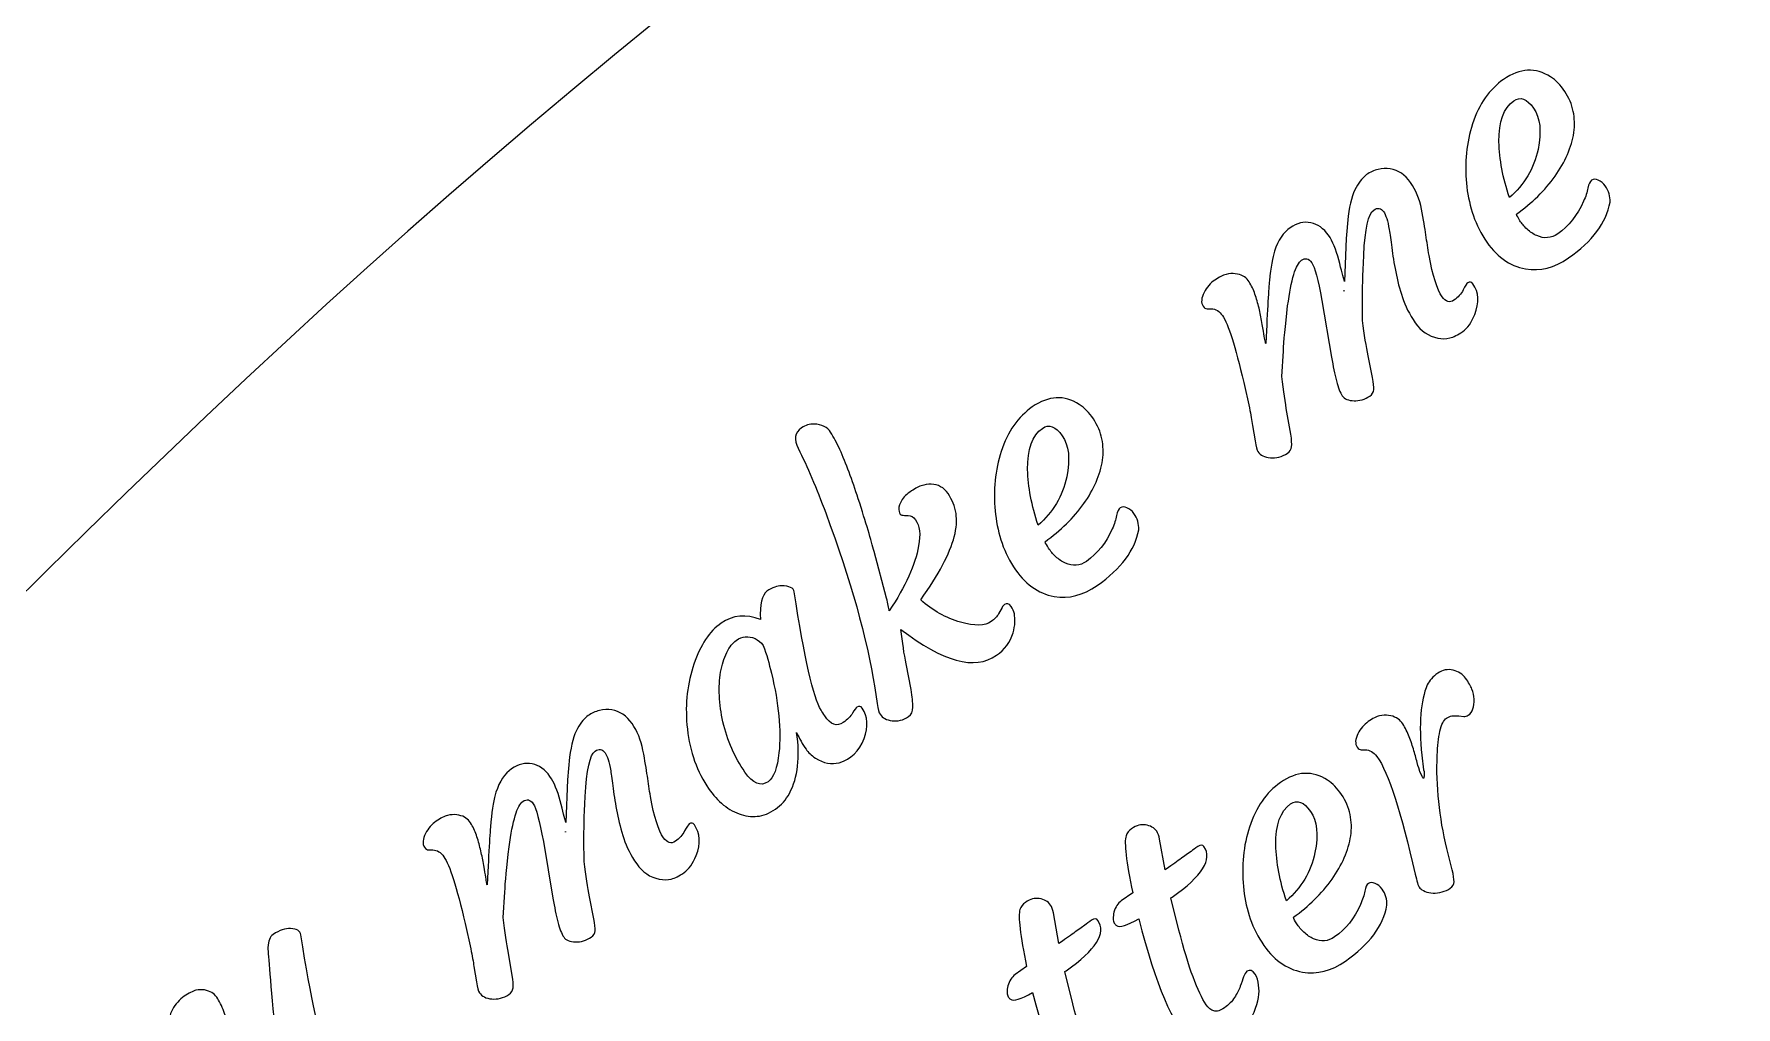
# Model space of a CAD drawing. Header units: inches. Extents: x -160 to 752, y 28 to 782.
# Drawn here: x 412.3 to 504.7, y 655.4 to 708.2 of the extents above; entities that cross this region are included whole.
import ezdxf

# ---------------------------------------------------------------- set-up
doc = ezdxf.new("R2010")
doc.units = ezdxf.units.IN
doc.header["$MEASUREMENT"] = 0
doc.layers.add('_U+0421_U+043B_U+043E_U+0439 1', color=7, linetype='Continuous')

# ---------------------------------------------------------------- blocks, each defined once
blk = doc.blocks.new('block 2')
at = {"layer": '_U+0421_U+043B_U+043E_U+0439 1', "color": 12, "lineweight": 9, "true_color": 0xe30513}
for points, knots in [([(305.09, 27.814), (184.245, 132.086), (55.294, 227.605), (-54.648, 344.614), (-130.379, 432.044), (-160.472, 554.527), (-106.382, 659.789), (-61.653, 746.823), (0.67, 769.936), (55.395, 761.155), (152.473, 745.576), (244.359, 626.028), (305.003, 559.166), (383.274, 640.557), (469.584, 781.891), (597.356, 753.442), (657.303, 740.096), (700.304, 699.787), (723.454, 645.646), (746.596, 591.535), (751.522, 539.494), (735.492, 482.616), (690.017, 321.273), (429.513, 136.472), (305.09, 27.814), (305.09, 27.814), (305.09, 27.814), (305.09, 27.814)], [0, 0, 0, 0, 1, 1, 1, 2, 2, 2, 3, 3, 3, 4, 4, 4, 5, 5, 5, 6, 6, 6, 7, 7, 7, 8, 8, 8, 9, 9, 9, 9]), ([(579.118, 671.93), (563.354, 665.622), (547.381, 659.031), (531.383, 646.389), (532.301, 644.661), (534.518, 644.383), (535.191, 644.395), (539.117, 644.461), (542.591, 643.975), (545.98, 643.63), (550.523, 642.98), (554.61, 640.093), (555.726, 635.532), (556.651, 631.762), (555.385, 629.448), (553.516, 628.288), (550.203, 626.23), (541.801, 629.264), (538.06, 630.661), (539.033, 625.346), (541.648, 616.895), (537.08, 614.424), (534.937, 613.265), (532.599, 613.354), (530.498, 614.373), (528.398, 615.393), (526.897, 616.824), (525.898, 618.945), (523.849, 623.294), (524.351, 630.522), (525.12, 635.357), (525.369, 636.915), (524.806, 638.649), (523.549, 639.64), (517.372, 633.804), (510.588, 626.303), (504.316, 617.896), (480.883, 586.487), (456.694, 534.634), (430.409, 501.711), (431.53, 500.106), (433.73, 499.782), (434.395, 499.874), (438.284, 500.413), (441.793, 500.35), (445.198, 500.417), (449.786, 500.32), (454.192, 497.948), (455.85, 493.555), (457.222, 489.924), (456.246, 487.475), (454.531, 486.097), (451.49, 483.654), (442.783, 485.652), (438.902, 486.587), (440.51, 481.428), (444.125, 473.355), (439.888, 470.351), (437.901, 468.941), (435.57, 468.748), (433.361, 469.506), (431.152, 470.264), (429.49, 471.504), (428.242, 473.489), (425.684, 477.558), (425.309, 484.795), (425.489, 489.687), (425.549, 491.264), (424.78, 492.917), (423.412, 493.75), (394.214, 462.004), (361.883, 456.554), (326.536, 457.856), (291.19, 459.158), (252.356, 466.426), (220.233, 490.946), (188.11, 515.465), (162.695, 557.236), (136.22, 588.276), (114.092, 614.217), (90.283, 633.239), (69.003, 643.796), (67.842, 642.221), (68.554, 640.101), (68.854, 639.5), (70.613, 635.989), (71.678, 632.646), (72.832, 629.442), (74.213, 625.065), (73.379, 620.133), (69.751, 617.151), (66.752, 614.687), (64.118, 614.827), (62.264, 616.01), (58.973, 618.105), (58.073, 626.994), (57.715, 630.969), (53.344, 627.792), (46.856, 621.779), (42.652, 624.828), (40.68, 626.258), (39.748, 628.403), (39.759, 630.739), (39.768, 633.074), (40.41, 635.046), (41.889, 636.865), (44.923, 640.593), (51.657, 643.269), (56.347, 644.667), (57.861, 645.118), (59.18, 646.376), (59.53, 647.939), (34.924, 656.842), (11.318, 654.929), (-10.354, 652.425)], [0, 0, 0, 0, 1, 1, 1, 2, 2, 2, 3, 3, 3, 4, 4, 4, 5, 5, 5, 6, 6, 6, 7, 7, 7, 8, 8, 8, 9, 9, 9, 10, 10, 10, 11, 11, 11, 12, 12, 12, 13, 13, 13, 14, 14, 14, 15, 15, 15, 16, 16, 16, 17, 17, 17, 18, 18, 18, 19, 19, 19, 20, 20, 20, 21, 21, 21, 22, 22, 22, 23, 23, 23, 24, 24, 24, 25, 25, 25, 26, 26, 26, 27, 27, 27, 28, 28, 28, 29, 29, 29, 30, 30, 30, 31, 31, 31, 32, 32, 32, 33, 33, 33, 34, 34, 34, 35, 35, 35, 36, 36, 36, 37, 37, 37, 38, 38, 38, 38])]:
    blk.add_open_spline(points, degree=3, knots=knots, dxfattribs=at)
at = {"layer": '_U+0421_U+043B_U+043E_U+0439 1', "lineweight": 0}
for points, knots in [([(491.066, 697.059), (490.771, 697.529), (490.543, 698.017), (490.386, 698.523), (490.229, 699.029), (490.122, 699.553), (490.071, 700.094), (490.022, 700.639), (490.022, 701.187), (490.077, 701.736), (490.129, 702.289), (490.238, 702.817), (490.401, 703.319), (490.759, 704.397), (491.32, 705.2), (492.085, 705.732), (492.978, 706.353), (493.827, 706.399), (494.64, 705.869), (494.919, 705.69), (495.172, 705.429), (495.405, 705.083), (495.638, 704.737), (495.793, 704.377), (495.87, 703.997), (495.945, 703.621), (495.956, 703.235), (495.899, 702.843), (495.842, 702.45), (495.727, 702.057), (495.551, 701.653), (495.376, 701.254), (495.154, 700.865), (494.884, 700.483), (494.323, 699.704), (493.626, 699.017), (492.785, 698.417), (492.813, 698.33), (492.876, 698.211), (492.974, 698.06), (493.071, 697.914), (493.198, 697.759), (493.362, 697.604), (493.524, 697.451), (493.698, 697.333), (493.884, 697.252), (494.292, 697.071), (494.672, 697.101), (495.027, 697.349), (495.635, 697.771), (496.098, 698.359), (496.427, 699.115), (496.548, 699.374), (496.626, 699.615), (496.666, 699.833), (496.705, 700.05), (496.772, 700.193), (496.866, 700.258), (496.96, 700.323), (497.082, 700.324), (497.229, 700.26), (497.377, 700.196), (497.504, 700.094), (497.603, 699.952), (497.794, 699.676), (497.881, 699.38), (497.868, 699.069), (497.668, 697.953), (496.913, 696.942), (495.613, 696.038), (494.846, 695.504), (494.067, 695.305), (493.285, 695.443), (492.398, 695.6), (491.659, 696.143), (491.066, 697.059), (491.066, 697.059), (491.066, 697.059), (491.066, 697.059)], [0, 0, 0, 0, 1, 1, 1, 2, 2, 2, 3, 3, 3, 4, 4, 4, 5, 5, 5, 6, 6, 6, 7, 7, 7, 8, 8, 8, 9, 9, 9, 10, 10, 10, 11, 11, 11, 12, 12, 12, 13, 13, 13, 14, 14, 14, 15, 15, 15, 16, 16, 16, 17, 17, 17, 18, 18, 18, 19, 19, 19, 20, 20, 20, 21, 21, 21, 22, 22, 22, 23, 23, 23, 24, 24, 24, 25, 25, 25, 26, 26, 26, 26]), ([(492.635, 704.57), (492.086, 704.189), (491.822, 703.445), (491.836, 702.34), (491.857, 701.395), (492.048, 700.385), (492.406, 699.316), (493.215, 700.013), (493.734, 700.882), (493.958, 701.93), (494.157, 702.906), (494.076, 703.651), (493.715, 704.17), (493.356, 704.686), (492.996, 704.821), (492.635, 704.57), (492.635, 704.57), (492.635, 704.57), (492.635, 704.57)], [0, 0, 0, 0, 1, 1, 1, 2, 2, 2, 3, 3, 3, 4, 4, 4, 5, 5, 5, 6, 6, 6, 6]), ([(481.112, 695.909), (480.809, 695.699), (480.56, 694.875), (480.367, 693.435), (480.239, 692.335), (480.162, 691.515), (480.132, 690.982), (480.132, 690.982), (480.047, 689.598), (480.047, 689.598), (480.144, 688.812), (480.237, 688.17), (480.329, 687.667), (480.329, 687.667), (480.539, 686.464), (480.539, 686.464), (480.585, 686.163), (480.599, 685.938), (480.582, 685.791), (480.564, 685.644), (480.487, 685.523), (480.347, 685.426), (480.208, 685.33), (480.06, 685.262), (479.896, 685.224), (479.735, 685.183), (479.578, 685.169), (479.43, 685.181), (479.115, 685.212), (478.889, 685.325), (478.753, 685.523), (478.697, 685.604), (478.647, 685.795), (478.602, 686.105), (478.602, 686.105), (478.459, 686.95), (478.459, 686.95), (478.422, 687.203), (478.365, 687.52), (478.288, 687.899), (478.288, 687.899), (477.98, 689.276), (477.98, 689.276), (477.523, 691.248), (477.141, 692.459), (476.829, 692.908), (476.661, 693.149), (476.458, 693.27), (476.223, 693.277), (476.223, 693.277), (475.989, 693.277), (475.989, 693.277), (475.909, 693.277), (475.843, 693.322), (475.778, 693.416), (475.715, 693.507), (475.688, 693.619), (475.7, 693.75), (475.715, 693.884), (475.755, 694.019), (475.826, 694.163), (475.977, 694.447), (476.175, 694.672), (476.41, 694.835), (476.648, 695.001), (476.854, 695.104), (477.025, 695.148), (477.2, 695.19), (477.365, 695.202), (477.526, 695.182), (477.85, 695.138), (478.083, 695.014), (478.221, 694.816), (478.358, 694.618), (478.472, 694.399), (478.56, 694.163), (478.645, 693.925), (478.723, 693.678), (478.788, 693.413), (478.853, 693.153), (478.908, 692.897), (478.955, 692.641), (479.059, 692.046), (479.119, 691.679), (479.142, 691.544), (479.163, 691.407), (479.175, 691.361), (479.178, 691.402), (479.272, 693.305), (479.34, 694.435), (479.376, 694.794), (479.456, 695.54), (479.548, 696.076), (479.653, 696.403), (479.849, 697), (480.134, 697.424), (480.503, 697.681), (480.87, 697.935), (481.244, 698.025), (481.624, 697.948), (482.003, 697.87), (482.322, 697.644), (482.583, 697.269), (482.813, 696.938), (482.999, 696.495), (483.141, 695.935), (483.282, 695.374), (483.385, 694.985), (483.453, 694.767), (483.453, 694.767), (483.546, 697.089), (483.546, 697.089), (483.546, 697.089), (483.654, 698.303), (483.654, 698.303), (483.74, 699.006), (483.883, 699.526), (484.08, 699.865), (484.279, 700.207), (484.472, 700.439), (484.655, 700.567), (484.843, 700.697), (485.047, 700.792), (485.275, 700.847), (485.504, 700.906), (485.722, 700.916), (485.935, 700.878), (486.379, 700.805), (486.749, 700.558), (487.043, 700.135), (487.326, 699.729), (487.524, 699.244), (487.634, 698.685), (487.742, 698.125), (487.822, 697.661), (487.872, 697.287), (487.923, 696.918), (487.978, 696.547), (488.04, 696.178), (488.236, 695.08), (488.474, 694.333), (488.753, 693.931), (488.95, 693.648), (489.163, 693.586), (489.393, 693.746), (489.612, 693.898), (489.78, 694.086), (489.894, 694.304), (490.009, 694.522), (490.093, 694.652), (490.143, 694.688), (490.253, 694.764), (490.348, 694.747), (490.425, 694.637), (490.746, 694.174), (490.78, 693.618), (490.521, 692.974), (490.351, 692.539), (490.134, 692.229), (489.872, 692.047), (489.607, 691.863), (489.375, 691.745), (489.168, 691.696), (488.962, 691.644), (488.749, 691.643), (488.522, 691.688), (488.018, 691.79), (487.609, 692.065), (487.293, 692.52), (486.976, 692.975), (486.743, 693.431), (486.593, 693.893), (486.443, 694.353), (486.321, 694.82), (486.232, 695.286), (486.138, 695.752), (486.067, 696.191), (486.019, 696.602), (485.967, 697.014), (485.925, 697.338), (485.882, 697.575), (485.798, 698.056), (485.693, 698.384), (485.574, 698.555), (485.433, 698.758), (485.253, 698.788), (485.039, 698.64), (484.756, 698.442), (484.575, 697.623), (484.493, 696.177), (484.443, 695.067), (484.426, 694.276), (484.432, 693.809), (484.432, 693.809), (484.437, 692.65), (484.437, 692.65), (484.532, 691.862), (484.63, 691.224), (484.736, 690.73), (484.736, 690.73), (484.967, 689.541), (484.967, 689.541), (485.024, 689.248), (485.048, 689.031), (485.039, 688.89), (485.027, 688.746), (484.957, 688.63), (484.826, 688.539), (484.698, 688.45), (484.555, 688.382), (484.404, 688.337), (484.251, 688.294), (484.109, 688.275), (483.972, 688.283), (483.665, 688.291), (483.449, 688.38), (483.33, 688.551), (483.213, 688.719), (483.107, 688.991), (483.013, 689.366), (482.921, 689.738), (482.832, 690.169), (482.745, 690.648), (482.745, 690.648), (482.229, 693.73), (482.229, 693.73), (482.022, 694.868), (481.838, 695.549), (481.677, 695.782), (481.514, 696.015), (481.326, 696.058), (481.112, 695.909), (481.112, 695.909), (481.112, 695.909), (481.112, 695.909)], [0, 0, 0, 0, 1, 1, 1, 2, 2, 2, 3, 3, 3, 4, 4, 4, 5, 5, 5, 6, 6, 6, 7, 7, 7, 8, 8, 8, 9, 9, 9, 10, 10, 10, 11, 11, 11, 12, 12, 12, 13, 13, 13, 14, 14, 14, 15, 15, 15, 16, 16, 16, 17, 17, 17, 18, 18, 18, 19, 19, 19, 20, 20, 20, 21, 21, 21, 22, 22, 22, 23, 23, 23, 24, 24, 24, 25, 25, 25, 26, 26, 26, 27, 27, 27, 28, 28, 28, 29, 29, 29, 30, 30, 30, 31, 31, 31, 32, 32, 32, 33, 33, 33, 34, 34, 34, 35, 35, 35, 36, 36, 36, 37, 37, 37, 38, 38, 38, 39, 39, 39, 40, 40, 40, 41, 41, 41, 42, 42, 42, 43, 43, 43, 44, 44, 44, 45, 45, 45, 46, 46, 46, 47, 47, 47, 48, 48, 48, 49, 49, 49, 50, 50, 50, 51, 51, 51, 52, 52, 52, 53, 53, 53, 54, 54, 54, 55, 55, 55, 56, 56, 56, 57, 57, 57, 58, 58, 58, 59, 59, 59, 60, 60, 60, 61, 61, 61, 62, 62, 62, 63, 63, 63, 64, 64, 64, 65, 65, 65, 66, 66, 66, 67, 67, 67, 68, 68, 68, 69, 69, 69, 70, 70, 70, 71, 71, 71, 72, 72, 72, 73, 73, 73, 74, 74, 74, 75, 75, 75, 76, 76, 76, 77, 77, 77, 78, 78, 78, 78]), ([(483.426, 694.236), (483.431, 694.24), (483.432, 694.244), (483.429, 694.25), (483.429, 694.25), (483.425, 694.271), (483.425, 694.271), (483.422, 694.253), (483.422, 694.241), (483.426, 694.236), (483.426, 694.236), (483.426, 694.236), (483.426, 694.236)], [0, 0, 0, 0, 1, 1, 1, 2, 2, 2, 3, 3, 3, 4, 4, 4, 4]), ([(465.482, 679.274), (465.187, 679.744), (464.958, 680.232), (464.802, 680.738), (464.644, 681.244), (464.538, 681.769), (464.487, 682.309), (464.438, 682.854), (464.438, 683.402), (464.493, 683.952), (464.545, 684.504), (464.653, 685.032), (464.816, 685.534), (465.174, 686.612), (465.735, 687.415), (466.501, 687.947), (467.394, 688.568), (468.243, 688.615), (469.056, 688.084), (469.335, 687.905), (469.588, 687.644), (469.82, 687.298), (470.053, 686.952), (470.208, 686.592), (470.285, 686.212), (470.36, 685.836), (470.37, 685.451), (470.314, 685.058), (470.258, 684.666), (470.142, 684.272), (469.967, 683.869), (469.792, 683.469), (469.57, 683.08), (469.3, 682.698), (468.739, 681.919), (468.042, 681.232), (467.201, 680.632), (467.229, 680.545), (467.293, 680.426), (467.389, 680.275), (467.486, 680.129), (467.614, 679.975), (467.778, 679.819), (467.94, 679.666), (468.113, 679.548), (468.3, 679.468), (468.707, 679.287), (469.087, 679.317), (469.443, 679.564), (470.051, 679.986), (470.514, 680.574), (470.843, 681.33), (470.964, 681.589), (471.043, 681.83), (471.081, 682.048), (471.12, 682.266), (471.188, 682.408), (471.282, 682.473), (471.375, 682.538), (471.497, 682.54), (471.645, 682.476), (471.793, 682.412), (471.92, 682.309), (472.018, 682.167), (472.21, 681.892), (472.297, 681.595), (472.283, 681.284), (472.082, 680.168), (471.329, 679.157), (470.029, 678.253), (469.262, 677.719), (468.483, 677.52), (467.7, 677.658), (466.813, 677.815), (466.075, 678.358), (465.482, 679.274), (465.482, 679.274), (465.482, 679.274), (465.482, 679.274)], [0, 0, 0, 0, 1, 1, 1, 2, 2, 2, 3, 3, 3, 4, 4, 4, 5, 5, 5, 6, 6, 6, 7, 7, 7, 8, 8, 8, 9, 9, 9, 10, 10, 10, 11, 11, 11, 12, 12, 12, 13, 13, 13, 14, 14, 14, 15, 15, 15, 16, 16, 16, 17, 17, 17, 18, 18, 18, 19, 19, 19, 20, 20, 20, 21, 21, 21, 22, 22, 22, 23, 23, 23, 24, 24, 24, 25, 25, 25, 26, 26, 26, 26]), ([(464.559, 674.463), (463.375, 673.639), (461.648, 674.109), (459.377, 675.868), (459.454, 675.164), (459.548, 674.539), (459.656, 673.995), (459.656, 673.995), (459.927, 672.6), (459.927, 672.6), (459.996, 672.215), (460.026, 671.898), (460.019, 671.656), (460.015, 671.411), (459.939, 671.24), (459.793, 671.138), (459.648, 671.037), (459.498, 670.968), (459.342, 670.935), (459.188, 670.9), (459.04, 670.892), (458.897, 670.908), (458.595, 670.948), (458.378, 671.066), (458.24, 671.265), (458.184, 671.345), (458.135, 671.536), (458.084, 671.843), (458.084, 671.843), (457.955, 672.697), (457.955, 672.697), (457.533, 675.388), (456.646, 678.553), (455.294, 682.193), (454.794, 683.535), (454.293, 684.707), (453.793, 685.705), (453.547, 686.184), (453.607, 686.555), (453.979, 686.814), (454.198, 686.966), (454.421, 687.034), (454.648, 687.021), (455.086, 686.992), (455.389, 686.846), (455.558, 686.579), (455.728, 686.312), (455.896, 685.996), (456.06, 685.63), (456.226, 685.265), (456.391, 684.856), (456.56, 684.402), (456.727, 683.95), (456.893, 683.471), (457.058, 682.967), (457.477, 681.638), (457.766, 680.681), (457.922, 680.102), (457.922, 680.102), (458.597, 677.561), (458.597, 677.561), (458.669, 677.253), (458.717, 677.029), (458.74, 676.882), (459.622, 678.205), (460.151, 679.379), (460.336, 680.408), (460.449, 681.03), (460.392, 681.498), (460.171, 681.817), (460.059, 681.977), (459.924, 682.058), (459.764, 682.058), (459.608, 682.056), (459.496, 682.062), (459.429, 682.074), (459.362, 682.084), (459.309, 682.154), (459.273, 682.28), (459.237, 682.406), (459.267, 682.569), (459.363, 682.779), (459.459, 682.984), (459.625, 683.167), (459.855, 683.327), (460.086, 683.487), (460.29, 683.598), (460.473, 683.666), (460.658, 683.73), (460.836, 683.759), (461.013, 683.751), (461.398, 683.745), (461.702, 683.575), (461.934, 683.241), (462.167, 682.907), (462.311, 682.551), (462.365, 682.171), (462.419, 681.796), (462.388, 681.373), (462.27, 680.903), (462.026, 679.992), (461.421, 678.848), (460.448, 677.474), (461.093, 676.89), (461.815, 676.488), (462.616, 676.262), (463.377, 676.046), (463.932, 676.058), (464.274, 676.296), (464.459, 676.424), (464.592, 676.564), (464.679, 676.72), (464.679, 676.72), (464.865, 677.056), (464.865, 677.056), (464.898, 677.127), (464.943, 677.182), (464.995, 677.218), (465.126, 677.309), (465.244, 677.276), (465.353, 677.118), (465.448, 676.981), (465.509, 676.849), (465.531, 676.714), (465.557, 676.581), (465.566, 676.424), (465.557, 676.248), (465.552, 676.074), (465.52, 675.885), (465.46, 675.68), (465.306, 675.176), (465.004, 674.772), (464.559, 674.463), (464.559, 674.463), (464.559, 674.463), (464.559, 674.463)], [0, 0, 0, 0, 1, 1, 1, 2, 2, 2, 3, 3, 3, 4, 4, 4, 5, 5, 5, 6, 6, 6, 7, 7, 7, 8, 8, 8, 9, 9, 9, 10, 10, 10, 11, 11, 11, 12, 12, 12, 13, 13, 13, 14, 14, 14, 15, 15, 15, 16, 16, 16, 17, 17, 17, 18, 18, 18, 19, 19, 19, 20, 20, 20, 21, 21, 21, 22, 22, 22, 23, 23, 23, 24, 24, 24, 25, 25, 25, 26, 26, 26, 27, 27, 27, 28, 28, 28, 29, 29, 29, 30, 30, 30, 31, 31, 31, 32, 32, 32, 33, 33, 33, 34, 34, 34, 35, 35, 35, 36, 36, 36, 37, 37, 37, 38, 38, 38, 39, 39, 39, 40, 40, 40, 41, 41, 41, 42, 42, 42, 43, 43, 43, 44, 44, 44, 45, 45, 45, 45]), ([(467.05, 686.785), (466.502, 686.404), (466.237, 685.66), (466.251, 684.555), (466.273, 683.61), (466.464, 682.6), (466.821, 681.531), (467.63, 682.228), (468.15, 683.097), (468.373, 684.145), (468.572, 685.121), (468.491, 685.866), (468.13, 686.385), (467.77, 686.901), (467.411, 687.037), (467.05, 686.785), (467.05, 686.785), (467.05, 686.785), (467.05, 686.785)], [0, 0, 0, 0, 1, 1, 1, 2, 2, 2, 3, 3, 3, 4, 4, 4, 5, 5, 5, 6, 6, 6, 6]), ([(455.235, 671.175), (455.568, 670.696), (455.904, 670.573), (456.243, 670.809), (456.479, 670.973), (456.649, 671.143), (456.751, 671.324), (456.855, 671.504), (456.934, 671.614), (456.985, 671.65), (457.094, 671.726), (457.191, 671.706), (457.271, 671.591), (457.584, 671.142), (457.616, 670.592), (457.37, 669.941), (457.109, 669.256), (456.661, 668.821), (456.025, 668.634), (455.602, 668.518), (455.17, 668.603), (454.732, 668.885), (454.513, 669.034), (454.343, 669.194), (454.227, 669.36), (454.038, 669.633), (453.865, 669.938), (453.709, 670.277), (453.912, 668.946), (453.783, 667.841), (453.324, 666.966), (453.138, 666.618), (452.882, 666.334), (452.558, 666.109), (452.235, 665.884), (451.908, 665.755), (451.578, 665.721), (451.247, 665.689), (450.918, 665.734), (450.586, 665.852), (449.904, 666.109), (449.323, 666.618), (448.838, 667.379), (448.222, 668.333), (447.864, 669.436), (447.76, 670.689), (447.656, 671.855), (447.781, 672.954), (448.141, 673.987), (448.491, 675.031), (448.984, 675.771), (449.616, 676.21), (450.25, 676.65), (450.959, 676.715), (451.751, 676.404), (451.706, 677.234), (451.826, 677.746), (452.101, 677.937), (452.399, 678.144), (452.66, 678.247), (452.889, 678.243), (453.323, 678.235), (453.553, 678.121), (453.576, 677.907), (454.132, 674.309), (454.62, 672.168), (455.04, 671.484), (455.097, 671.385), (455.163, 671.28), (455.235, 671.175), (455.235, 671.175), (455.235, 671.175), (455.235, 671.175)], [0, 0, 0, 0, 1, 1, 1, 2, 2, 2, 3, 3, 3, 4, 4, 4, 5, 5, 5, 6, 6, 6, 7, 7, 7, 8, 8, 8, 9, 9, 9, 10, 10, 10, 11, 11, 11, 12, 12, 12, 13, 13, 13, 14, 14, 14, 15, 15, 15, 16, 16, 16, 17, 17, 17, 18, 18, 18, 19, 19, 19, 20, 20, 20, 21, 21, 21, 22, 22, 22, 23, 23, 23, 24, 24, 24, 24]), ([(450.905, 668.122), (451.343, 667.493), (451.761, 667.32), (452.161, 667.599), (452.47, 667.813), (452.668, 668.339), (452.754, 669.173), (452.879, 670.398), (452.742, 671.839), (452.344, 673.491), (452.222, 674.014), (452.076, 674.515), (451.903, 674.998), (451.635, 675.339), (451.302, 675.497), (450.911, 675.471), (450.776, 675.465), (450.617, 675.393), (450.432, 675.265), (450.247, 675.136), (450.077, 674.919), (449.923, 674.609), (449.768, 674.3), (449.657, 673.948), (449.588, 673.551), (449.518, 673.154), (449.495, 672.725), (449.518, 672.264), (449.54, 671.804), (449.605, 671.333), (449.715, 670.85), (449.956, 669.823), (450.353, 668.917), (450.905, 668.122), (450.905, 668.122), (450.905, 668.122), (450.905, 668.122)], [0, 0, 0, 0, 1, 1, 1, 2, 2, 2, 3, 3, 3, 4, 4, 4, 5, 5, 5, 6, 6, 6, 7, 7, 7, 8, 8, 8, 9, 9, 9, 10, 10, 10, 11, 11, 11, 12, 12, 12, 12]), ([(488.258, 661.556), (488.098, 661.564), (487.953, 661.59), (487.825, 661.644), (487.691, 661.698), (487.601, 661.759), (487.548, 661.825), (487.492, 661.893), (487.446, 661.988), (487.41, 662.114), (487.374, 662.24), (487.334, 662.394), (487.288, 662.581), (486.531, 665.947), (485.84, 668.078), (485.215, 668.977), (485.026, 669.214), (484.816, 669.334), (484.585, 669.328), (484.585, 669.328), (484.354, 669.33), (484.354, 669.33), (484.279, 669.334), (484.214, 669.379), (484.145, 669.471), (484.079, 669.56), (484.051, 669.671), (484.058, 669.8), (484.071, 669.931), (484.109, 670.065), (484.175, 670.206), (484.315, 670.482), (484.504, 670.701), (484.743, 670.866), (484.981, 671.032), (485.183, 671.134), (485.353, 671.176), (485.523, 671.215), (485.687, 671.226), (485.843, 671.202), (486.171, 671.153), (486.411, 671.023), (486.559, 670.816), (486.704, 670.607), (486.83, 670.381), (486.928, 670.132), (487.028, 669.884), (487.116, 669.632), (487.19, 669.378), (487.266, 669.125), (487.332, 668.881), (487.396, 668.648), (487.457, 668.417), (487.507, 668.248), (487.549, 668.142), (487.636, 667.933), (487.699, 667.807), (487.741, 667.769), (487.79, 667.966), (487.791, 668.125), (487.745, 668.248), (487.745, 668.248), (487.647, 669.04), (487.647, 669.04), (487.476, 670.735), (487.578, 672.004), (487.948, 672.853), (488.06, 673.093), (488.25, 673.304), (488.512, 673.487), (488.777, 673.671), (489.055, 673.729), (489.345, 673.653), (489.637, 673.582), (489.865, 673.436), (490.027, 673.215), (490.191, 672.995), (490.308, 672.799), (490.37, 672.624), (490.434, 672.446), (490.472, 672.266), (490.486, 672.081), (490.513, 671.668), (490.408, 671.376), (490.164, 671.207), (490.095, 671.159), (490.016, 671.14), (489.926, 671.144), (489.926, 671.144), (489.651, 671.175), (489.651, 671.175), (489.371, 671.207), (489.153, 671.166), (488.995, 671.057), (488.834, 670.945), (488.715, 670.707), (488.633, 670.34), (488.55, 669.973), (488.503, 669.539), (488.485, 669.039), (488.417, 667.373), (488.593, 665.682), (489.012, 663.966), (489.012, 663.966), (489.3, 662.816), (489.3, 662.816), (489.367, 662.53), (489.401, 662.315), (489.399, 662.171), (489.398, 662.028), (489.33, 661.909), (489.197, 661.816), (489.065, 661.725), (488.915, 661.656), (488.746, 661.614), (488.578, 661.569), (488.416, 661.551), (488.258, 661.556), (488.258, 661.556), (488.258, 661.556), (488.258, 661.556)], [0, 0, 0, 0, 1, 1, 1, 2, 2, 2, 3, 3, 3, 4, 4, 4, 5, 5, 5, 6, 6, 6, 7, 7, 7, 8, 8, 8, 9, 9, 9, 10, 10, 10, 11, 11, 11, 12, 12, 12, 13, 13, 13, 14, 14, 14, 15, 15, 15, 16, 16, 16, 17, 17, 17, 18, 18, 18, 19, 19, 19, 20, 20, 20, 21, 21, 21, 22, 22, 22, 23, 23, 23, 24, 24, 24, 25, 25, 25, 26, 26, 26, 27, 27, 27, 28, 28, 28, 29, 29, 29, 30, 30, 30, 31, 31, 31, 32, 32, 32, 33, 33, 33, 34, 34, 34, 35, 35, 35, 36, 36, 36, 37, 37, 37, 38, 38, 38, 39, 39, 39, 40, 40, 40, 40]), ([(438.848, 666.531), (438.547, 666.321), (438.298, 665.497), (438.104, 664.057), (437.976, 662.956), (437.899, 662.137), (437.869, 661.604), (437.869, 661.604), (437.784, 660.219), (437.784, 660.219), (437.882, 659.434), (437.974, 658.792), (438.066, 658.289), (438.066, 658.289), (438.276, 657.085), (438.276, 657.085), (438.323, 656.784), (438.336, 656.559), (438.319, 656.412), (438.302, 656.266), (438.224, 656.144), (438.085, 656.047), (437.945, 655.951), (437.798, 655.883), (437.634, 655.845), (437.472, 655.804), (437.315, 655.79), (437.167, 655.803), (436.852, 655.834), (436.627, 655.946), (436.49, 656.145), (436.433, 656.225), (436.384, 656.416), (436.339, 656.727), (436.339, 656.727), (436.196, 657.572), (436.196, 657.572), (436.159, 657.824), (436.102, 658.141), (436.024, 658.52), (436.024, 658.52), (435.718, 659.898), (435.718, 659.898), (435.26, 661.869), (434.879, 663.08), (434.566, 663.53), (434.399, 663.77), (434.195, 663.891), (433.961, 663.898), (433.961, 663.898), (433.726, 663.898), (433.726, 663.898), (433.647, 663.899), (433.58, 663.944), (433.514, 664.037), (433.451, 664.128), (433.426, 664.24), (433.437, 664.372), (433.451, 664.505), (433.492, 664.64), (433.562, 664.785), (433.715, 665.069), (433.911, 665.293), (434.147, 665.457), (434.386, 665.622), (434.591, 665.725), (434.763, 665.77), (434.937, 665.811), (435.103, 665.823), (435.263, 665.804), (435.588, 665.759), (435.82, 665.636), (435.958, 665.438), (436.096, 665.24), (436.208, 665.02), (436.297, 664.784), (436.383, 664.547), (436.46, 664.299), (436.525, 664.034), (436.59, 663.774), (436.644, 663.518), (436.692, 663.262), (436.796, 662.667), (436.856, 662.301), (436.879, 662.166), (436.899, 662.029), (436.912, 661.982), (436.915, 662.023), (437.009, 663.926), (437.076, 665.056), (437.112, 665.415), (437.193, 666.161), (437.284, 666.697), (437.39, 667.025), (437.587, 667.621), (437.871, 668.045), (438.241, 668.302), (438.607, 668.557), (438.981, 668.646), (439.36, 668.569), (439.74, 668.491), (440.06, 668.265), (440.32, 667.891), (440.551, 667.559), (440.735, 667.116), (440.879, 666.556), (441.019, 665.995), (441.122, 665.607), (441.19, 665.389), (441.19, 665.389), (441.283, 667.71), (441.283, 667.71), (441.283, 667.71), (441.39, 668.925), (441.39, 668.925), (441.477, 669.628), (441.62, 670.148), (441.817, 670.487), (442.016, 670.828), (442.208, 671.06), (442.393, 671.188), (442.58, 671.318), (442.784, 671.413), (443.012, 671.468), (443.24, 671.528), (443.46, 671.537), (443.673, 671.499), (444.116, 671.426), (444.486, 671.18), (444.78, 670.757), (445.062, 670.35), (445.262, 669.865), (445.371, 669.307), (445.478, 668.747), (445.559, 668.283), (445.609, 667.909), (445.66, 667.539), (445.715, 667.169), (445.777, 666.799), (445.972, 665.701), (446.211, 664.954), (446.489, 664.552), (446.687, 664.269), (446.901, 664.207), (447.13, 664.367), (447.35, 664.52), (447.517, 664.707), (447.631, 664.925), (447.746, 665.143), (447.83, 665.274), (447.881, 665.309), (447.99, 665.385), (448.086, 665.368), (448.161, 665.259), (448.483, 664.796), (448.516, 664.239), (448.258, 663.595), (448.089, 663.16), (447.871, 662.85), (447.609, 662.668), (447.345, 662.484), (447.113, 662.367), (446.905, 662.317), (446.698, 662.265), (446.486, 662.264), (446.259, 662.309), (445.756, 662.411), (445.347, 662.686), (445.03, 663.141), (444.714, 663.596), (444.48, 664.052), (444.329, 664.515), (444.18, 664.975), (444.058, 665.442), (443.969, 665.907), (443.874, 666.373), (443.804, 666.812), (443.756, 667.223), (443.703, 667.636), (443.661, 667.959), (443.62, 668.196), (443.535, 668.677), (443.43, 669.005), (443.311, 669.176), (443.17, 669.38), (442.991, 669.41), (442.776, 669.261), (442.492, 669.064), (442.313, 668.244), (442.23, 666.798), (442.18, 665.688), (442.162, 664.898), (442.17, 664.43), (442.17, 664.43), (442.174, 663.271), (442.174, 663.271), (442.268, 662.484), (442.368, 661.846), (442.473, 661.352), (442.473, 661.352), (442.704, 660.163), (442.704, 660.163), (442.761, 659.869), (442.785, 659.652), (442.776, 659.511), (442.764, 659.368), (442.695, 659.252), (442.563, 659.161), (442.434, 659.071), (442.292, 659.004), (442.14, 658.958), (441.987, 658.915), (441.847, 658.896), (441.71, 658.905), (441.402, 658.913), (441.186, 659.001), (441.067, 659.172), (440.95, 659.341), (440.845, 659.612), (440.75, 659.987), (440.659, 660.36), (440.569, 660.79), (440.482, 661.269), (440.482, 661.269), (439.967, 664.351), (439.967, 664.351), (439.76, 665.489), (439.575, 666.17), (439.414, 666.403), (439.252, 666.636), (439.063, 666.68), (438.848, 666.531), (438.848, 666.531), (438.848, 666.531), (438.848, 666.531)], [0, 0, 0, 0, 1, 1, 1, 2, 2, 2, 3, 3, 3, 4, 4, 4, 5, 5, 5, 6, 6, 6, 7, 7, 7, 8, 8, 8, 9, 9, 9, 10, 10, 10, 11, 11, 11, 12, 12, 12, 13, 13, 13, 14, 14, 14, 15, 15, 15, 16, 16, 16, 17, 17, 17, 18, 18, 18, 19, 19, 19, 20, 20, 20, 21, 21, 21, 22, 22, 22, 23, 23, 23, 24, 24, 24, 25, 25, 25, 26, 26, 26, 27, 27, 27, 28, 28, 28, 29, 29, 29, 30, 30, 30, 31, 31, 31, 32, 32, 32, 33, 33, 33, 34, 34, 34, 35, 35, 35, 36, 36, 36, 37, 37, 37, 38, 38, 38, 39, 39, 39, 40, 40, 40, 41, 41, 41, 42, 42, 42, 43, 43, 43, 44, 44, 44, 45, 45, 45, 46, 46, 46, 47, 47, 47, 48, 48, 48, 49, 49, 49, 50, 50, 50, 51, 51, 51, 52, 52, 52, 53, 53, 53, 54, 54, 54, 55, 55, 55, 56, 56, 56, 57, 57, 57, 58, 58, 58, 59, 59, 59, 60, 60, 60, 61, 61, 61, 62, 62, 62, 63, 63, 63, 64, 64, 64, 65, 65, 65, 66, 66, 66, 67, 67, 67, 68, 68, 68, 69, 69, 69, 70, 70, 70, 71, 71, 71, 72, 72, 72, 73, 73, 73, 74, 74, 74, 75, 75, 75, 76, 76, 76, 77, 77, 77, 78, 78, 78, 78]), ([(478.956, 658.88), (478.661, 659.35), (478.432, 659.838), (478.276, 660.344), (478.119, 660.849), (478.012, 661.374), (477.962, 661.915), (477.912, 662.46), (477.912, 663.008), (477.967, 663.557), (478.019, 664.11), (478.128, 664.638), (478.291, 665.14), (478.649, 666.218), (479.21, 667.02), (479.975, 667.552), (480.868, 668.173), (481.718, 668.22), (482.53, 667.69), (482.809, 667.511), (483.062, 667.25), (483.295, 666.904), (483.527, 666.558), (483.682, 666.197), (483.76, 665.818), (483.835, 665.442), (483.845, 665.056), (483.788, 664.664), (483.731, 664.271), (483.617, 663.878), (483.441, 663.474), (483.266, 663.074), (483.044, 662.686), (482.774, 662.304), (482.213, 661.525), (481.515, 660.838), (480.676, 660.237), (480.704, 660.15), (480.766, 660.031), (480.864, 659.881), (480.961, 659.734), (481.088, 659.58), (481.252, 659.425), (481.414, 659.271), (481.587, 659.154), (481.774, 659.073), (482.181, 658.892), (482.562, 658.922), (482.917, 659.169), (483.525, 659.592), (483.988, 660.18), (484.316, 660.936), (484.438, 661.194), (484.516, 661.436), (484.556, 661.653), (484.595, 661.871), (484.662, 662.013), (484.756, 662.079), (484.85, 662.144), (484.972, 662.145), (485.119, 662.081), (485.267, 662.017), (485.394, 661.915), (485.493, 661.773), (485.684, 661.497), (485.771, 661.201), (485.757, 660.889), (485.556, 659.774), (484.804, 658.762), (483.503, 657.859), (482.735, 657.325), (481.958, 657.125), (481.175, 657.264), (480.288, 657.421), (479.55, 657.963), (478.956, 658.88), (478.956, 658.88), (478.956, 658.88), (478.956, 658.88)], [0, 0, 0, 0, 1, 1, 1, 2, 2, 2, 3, 3, 3, 4, 4, 4, 5, 5, 5, 6, 6, 6, 7, 7, 7, 8, 8, 8, 9, 9, 9, 10, 10, 10, 11, 11, 11, 12, 12, 12, 13, 13, 13, 14, 14, 14, 15, 15, 15, 16, 16, 16, 17, 17, 17, 18, 18, 18, 19, 19, 19, 20, 20, 20, 21, 21, 21, 22, 22, 22, 23, 23, 23, 24, 24, 24, 25, 25, 25, 26, 26, 26, 26]), ([(480.525, 666.391), (479.976, 666.009), (479.711, 665.266), (479.726, 664.161), (479.747, 663.216), (479.938, 662.205), (480.296, 661.137), (481.104, 661.834), (481.625, 662.703), (481.848, 663.751), (482.047, 664.726), (481.965, 665.472), (481.604, 665.991), (481.245, 666.507), (480.887, 666.642), (480.525, 666.391), (480.525, 666.391), (480.525, 666.391), (480.525, 666.391)], [0, 0, 0, 0, 1, 1, 1, 2, 2, 2, 3, 3, 3, 4, 4, 4, 5, 5, 5, 6, 6, 6, 6]), ([(478.158, 657.305), (478.31, 657.411), (478.456, 657.361), (478.598, 657.156), (478.719, 656.984), (478.782, 656.779), (478.789, 656.545), (478.86, 656.147), (478.777, 655.66), (478.543, 655.096), (478.277, 654.451), (477.901, 653.964), (477.414, 653.626), (476.574, 653.042), (475.779, 653.044), (475.03, 653.642), (474.143, 654.352), (473.225, 656.523), (472.28, 660.16), (471.643, 659.792), (471.244, 659.67), (471.081, 659.791), (471.036, 659.827), (470.993, 659.872), (470.953, 659.928), (470.916, 659.982), (470.896, 660.062), (470.892, 660.171), (470.893, 660.279), (470.908, 660.393), (470.938, 660.516), (471.018, 660.794), (471.149, 661), (471.336, 661.13), (471.336, 661.13), (471.957, 661.562), (471.957, 661.562), (471.602, 663.276), (471.481, 664.307), (471.594, 664.659), (471.651, 664.822), (471.752, 664.951), (471.891, 665.048), (472.033, 665.146), (472.161, 665.212), (472.281, 665.24), (472.401, 665.268), (472.522, 665.276), (472.642, 665.257), (472.916, 665.217), (473.124, 665.1), (473.258, 664.907), (473.331, 664.803), (473.382, 664.66), (473.416, 664.481), (473.416, 664.481), (473.711, 662.817), (473.711, 662.817), (473.711, 662.817), (473.898, 662.947), (473.898, 662.947), (474.222, 663.172), (474.482, 663.357), (474.677, 663.5), (474.677, 663.5), (474.827, 663.604), (475.12, 663.816), (475.215, 663.89), (475.339, 663.98), (475.486, 664.083), (475.637, 664.187), (475.748, 664.186), (475.824, 664.076), (476.305, 663.385), (475.727, 662.473), (474.098, 661.34), (474.098, 661.34), (474.034, 661.296), (474.034, 661.296), (474.034, 661.296), (474.462, 659.545), (474.462, 659.545), (474.993, 657.498), (475.487, 656.147), (475.941, 655.494), (476.067, 655.312), (476.208, 655.2), (476.362, 655.156), (476.518, 655.109), (476.711, 655.168), (476.941, 655.328), (477.171, 655.488), (477.352, 655.673), (477.485, 655.881), (477.617, 656.092), (477.723, 656.293), (477.796, 656.49), (477.868, 656.683), (477.931, 656.854), (477.977, 657.005), (478.025, 657.153), (478.086, 657.255), (478.158, 657.305), (478.158, 657.305), (478.158, 657.305), (478.158, 657.305)], [0, 0, 0, 0, 1, 1, 1, 2, 2, 2, 3, 3, 3, 4, 4, 4, 5, 5, 5, 6, 6, 6, 7, 7, 7, 8, 8, 8, 9, 9, 9, 10, 10, 10, 11, 11, 11, 12, 12, 12, 13, 13, 13, 14, 14, 14, 15, 15, 15, 16, 16, 16, 17, 17, 17, 18, 18, 18, 19, 19, 19, 20, 20, 20, 21, 21, 21, 22, 22, 22, 23, 23, 23, 24, 24, 24, 25, 25, 25, 26, 26, 26, 27, 27, 27, 28, 28, 28, 29, 29, 29, 30, 30, 30, 31, 31, 31, 32, 32, 32, 33, 33, 33, 34, 34, 34, 35, 35, 35, 35]), ([(441.162, 664.857), (441.168, 664.861), (441.169, 664.866), (441.165, 664.871), (441.165, 664.871), (441.162, 664.893), (441.162, 664.893), (441.159, 664.874), (441.159, 664.863), (441.162, 664.857), (441.162, 664.857), (441.162, 664.857), (441.162, 664.857)], [0, 0, 0, 0, 1, 1, 1, 2, 2, 2, 3, 3, 3, 4, 4, 4, 4]), ([(472.397, 653.301), (472.55, 653.407), (472.696, 653.358), (472.839, 653.151), (472.958, 652.98), (473.022, 652.774), (473.029, 652.541), (473.099, 652.143), (473.017, 651.656), (472.782, 651.092), (472.516, 650.447), (472.14, 649.96), (471.654, 649.621), (470.814, 649.038), (470.018, 649.04), (469.269, 649.638), (468.383, 650.348), (467.465, 652.519), (466.52, 656.156), (465.883, 655.788), (465.484, 655.666), (465.321, 655.787), (465.276, 655.823), (465.233, 655.868), (465.193, 655.924), (465.156, 655.978), (465.137, 656.058), (465.132, 656.167), (465.133, 656.275), (465.148, 656.389), (465.178, 656.512), (465.258, 656.79), (465.388, 656.996), (465.576, 657.126), (465.576, 657.126), (466.197, 657.558), (466.197, 657.558), (465.843, 659.272), (465.722, 660.303), (465.833, 660.654), (465.891, 660.817), (465.992, 660.947), (466.131, 661.044), (466.272, 661.142), (466.401, 661.208), (466.521, 661.236), (466.641, 661.263), (466.762, 661.272), (466.883, 661.252), (467.156, 661.213), (467.364, 661.096), (467.498, 660.903), (467.57, 660.798), (467.622, 660.656), (467.656, 660.477), (467.656, 660.477), (467.951, 658.813), (467.951, 658.813), (467.951, 658.813), (468.138, 658.943), (468.138, 658.943), (468.462, 659.168), (468.722, 659.353), (468.917, 659.496), (468.917, 659.496), (469.066, 659.6), (469.36, 659.812), (469.455, 659.886), (469.578, 659.976), (469.725, 660.079), (469.876, 660.183), (469.988, 660.181), (470.064, 660.072), (470.544, 659.381), (469.968, 658.469), (468.339, 657.336), (468.339, 657.336), (468.274, 657.292), (468.274, 657.292), (468.274, 657.292), (468.701, 655.541), (468.701, 655.541), (469.232, 653.494), (469.726, 652.143), (470.18, 651.49), (470.307, 651.308), (470.448, 651.196), (470.602, 651.152), (470.758, 651.105), (470.951, 651.164), (471.18, 651.324), (471.41, 651.484), (471.592, 651.669), (471.724, 651.877), (471.856, 652.087), (471.963, 652.288), (472.035, 652.486), (472.108, 652.679), (472.171, 652.85), (472.217, 653.001), (472.265, 653.149), (472.326, 653.251), (472.397, 653.301), (472.397, 653.301), (472.397, 653.301), (472.397, 653.301)], [0, 0, 0, 0, 1, 1, 1, 2, 2, 2, 3, 3, 3, 4, 4, 4, 5, 5, 5, 6, 6, 6, 7, 7, 7, 8, 8, 8, 9, 9, 9, 10, 10, 10, 11, 11, 11, 12, 12, 12, 13, 13, 13, 14, 14, 14, 15, 15, 15, 16, 16, 16, 17, 17, 17, 18, 18, 18, 19, 19, 19, 20, 20, 20, 21, 21, 21, 22, 22, 22, 23, 23, 23, 24, 24, 24, 25, 25, 25, 26, 26, 26, 27, 27, 27, 28, 28, 28, 29, 29, 29, 30, 30, 30, 31, 31, 31, 32, 32, 32, 33, 33, 33, 34, 34, 34, 35, 35, 35, 35]), ([(429.977, 652.816), (430.098, 652.9), (430.201, 652.884), (430.285, 652.764), (430.6, 652.309), (430.642, 651.77), (430.406, 651.15), (430.242, 650.742), (429.954, 650.396), (429.546, 650.111), (429.211, 649.879), (428.903, 649.779), (428.614, 649.813), (428.099, 649.872), (427.702, 650.108), (427.42, 650.514), (427.058, 651.033), (426.725, 651.976), (426.418, 653.342), (426.368, 651.696), (426.305, 650.581), (426.231, 649.998), (426.156, 649.414), (426.066, 648.939), (425.966, 648.575), (425.74, 647.783), (425.414, 647.24), (424.992, 646.946), (424.344, 646.496), (423.72, 646.474), (423.118, 646.885), (422.931, 647.014), (422.767, 647.189), (422.613, 647.411), (422.458, 647.633), (422.322, 647.908), (422.206, 648.236), (422.092, 648.56), (421.992, 648.916), (421.903, 649.299), (421.817, 649.68), (421.736, 650.076), (421.661, 650.487), (421.661, 650.487), (421.429, 651.723), (421.429, 651.723), (421.133, 653.307), (420.835, 654.163), (420.537, 654.29), (420.407, 654.346), (420.221, 654.363), (419.978, 654.341), (419.89, 654.336), (419.815, 654.375), (419.75, 654.468), (419.686, 654.559), (419.663, 654.674), (419.683, 654.811), (419.7, 654.946), (419.75, 655.087), (419.825, 655.235), (419.996, 655.532), (420.211, 655.769), (420.468, 655.948), (420.722, 656.124), (420.936, 656.233), (421.107, 656.273), (421.28, 656.31), (421.435, 656.314), (421.578, 656.291), (421.871, 656.236), (422.088, 656.106), (422.233, 655.897), (422.378, 655.689), (422.51, 655.431), (422.619, 655.126), (422.732, 654.82), (422.839, 654.477), (422.94, 654.099), (423.04, 653.72), (423.139, 653.321), (423.233, 652.906), (423.46, 651.809), (423.605, 651.081), (423.669, 650.721), (423.669, 650.721), (423.799, 649.918), (423.799, 649.918), (423.887, 649.443), (423.983, 649.133), (424.083, 648.989), (424.185, 648.842), (424.282, 648.754), (424.368, 648.727), (424.46, 648.699), (424.566, 648.729), (424.688, 648.814), (424.812, 648.9), (424.912, 649.057), (424.993, 649.284), (425.076, 649.512), (425.146, 649.788), (425.208, 650.116), (425.264, 650.445), (425.311, 650.807), (425.344, 651.206), (425.375, 651.605), (425.397, 652.009), (425.41, 652.418), (425.428, 653.225), (425.42, 653.854), (425.376, 654.304), (425.122, 657.032), (425.001, 658.468), (425.013, 658.607), (425.025, 658.949), (425.118, 659.18), (425.292, 659.301), (425.466, 659.422), (425.634, 659.511), (425.79, 659.56), (425.947, 659.614), (426.098, 659.636), (426.244, 659.626), (426.576, 659.618), (426.761, 659.505), (426.793, 659.288), (427.368, 655.744), (427.843, 653.594), (428.22, 652.84), (428.356, 652.586), (428.457, 652.414), (428.517, 652.325), (428.793, 651.929), (429.054, 651.812), (429.294, 651.98), (429.518, 652.136), (429.673, 652.307), (429.764, 652.49), (429.856, 652.672), (429.927, 652.781), (429.977, 652.816), (429.977, 652.816), (429.977, 652.816), (429.977, 652.816)], [0, 0, 0, 0, 1, 1, 1, 2, 2, 2, 3, 3, 3, 4, 4, 4, 5, 5, 5, 6, 6, 6, 7, 7, 7, 8, 8, 8, 9, 9, 9, 10, 10, 10, 11, 11, 11, 12, 12, 12, 13, 13, 13, 14, 14, 14, 15, 15, 15, 16, 16, 16, 17, 17, 17, 18, 18, 18, 19, 19, 19, 20, 20, 20, 21, 21, 21, 22, 22, 22, 23, 23, 23, 24, 24, 24, 25, 25, 25, 26, 26, 26, 27, 27, 27, 28, 28, 28, 29, 29, 29, 30, 30, 30, 31, 31, 31, 32, 32, 32, 33, 33, 33, 34, 34, 34, 35, 35, 35, 36, 36, 36, 37, 37, 37, 38, 38, 38, 39, 39, 39, 40, 40, 40, 41, 41, 41, 42, 42, 42, 43, 43, 43, 44, 44, 44, 45, 45, 45, 46, 46, 46, 47, 47, 47, 48, 48, 48, 48])]:
    blk.add_open_spline(points, degree=3, knots=knots, dxfattribs=at)

msp = doc.modelspace()

# ---------------------------------------------------------------- block references
at = {"layer": '_U+0421_U+043B_U+043E_U+0439 1'}
msp.add_blockref('block 2', (0, 0), dxfattribs=at)

doc.saveas('drawing.dxf')
